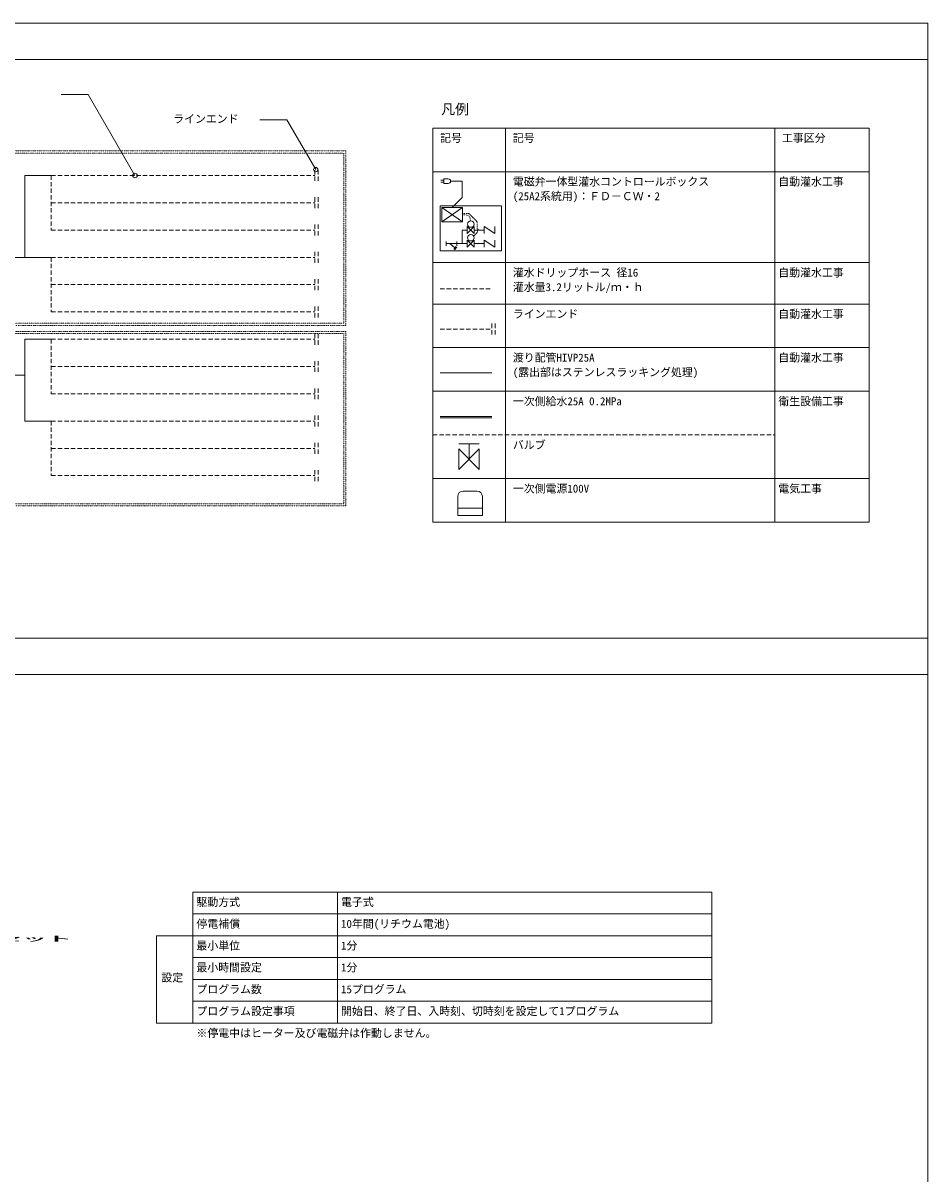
# Model space of a CAD drawing. Units: millimetres, scale not verified. Extents: x -79494 to 6471, y -2774 to 2774.
# Drawn here: x 3983 to 6471, y -390 to 2774 of the extents above; entities that cross this region are included whole.
import ezdxf
from ezdxf.enums import TextEntityAlignment as Align

# ---------------------------------------------------------------- set-up
doc = ezdxf.new("R2010")
doc.units = ezdxf.units.MM
doc.header["$LTSCALE"] = 4
doc.linetypes.add('USER3', pattern=[4.5, 3, -1.5])
doc.linetypes.add('USER4', pattern=[1.27, 0.5, -0.25, 0.01, -0.25, 0.01, -0.25])
for name, color, linetype, lineweight in [('0-1_WAKU', 7, 'Continuous', 18), ('0-3_moji', 7, 'Continuous', 18), ('0-7_KANAMONO', 4, 'Continuous', 18), ('0-8_ZATU', 6, 'Continuous', 18), ('0-9_kansui2', 1, 'Continuous', 18), ('0-B_kansui1', 4, 'Continuous', 18), ('4-0', 7, 'Continuous', 18)]:
    doc.layers.add(name, color=color, linetype=linetype, lineweight=lineweight)
doc.styles.add('ＭＳ ゴシック', font='')
doc.styles.get('ＭＳ ゴシック').set_extended_font_data('MS Gothic')

msp = doc.modelspace()

# ---------------------------------------------------------------- linework, layer by layer
at = {"layer": '0-1_WAKU'}
for p, q in [((-1423.549, 2674), (6470.951, 2674)), ((-1423.549, 1083), (6470.951, 1083)), ((-1423.549, 983), (6470.951, 983)), ((5876.673, 25.446), (5876.673, 385.446))]:
    msp.add_line(p, q, dxfattribs=at)
msp.add_lwpolyline([(-1423.549, -2774), (6470.951, -2774), (6470.951, 2774), (-1423.549, 2774)], close=True, dxfattribs=at)
at = {"layer": '0-3_moji'}
for p, q in [((5109.414, 2485.428), (5109.414, 1401.678)), ((5109.414, 2485.428), (6309.414, 2485.428)), ((5309.414, 2485.428), (5309.414, 1401.678)), ((6049.414, 2485.428), (6049.414, 1401.678)), ((6309.414, 2485.428), (6309.414, 1401.678)), ((5109.414, 2365.428), (6309.414, 2365.428)), ((5109.414, 2115.428), (6309.414, 2115.428)), ((5109.414, 2001.678), (6309.414, 2001.678)), ((5109.414, 1881.678), (6309.414, 1881.678)), ((5109.414, 1761.678), (6309.414, 1761.678)), ((5109.414, 1521.678), (6309.414, 1521.678)), ((5109.414, 1401.678), (6309.414, 1401.678)), ((4449.465, 385.446), (4449.465, 25.446)), ((4449.465, 385.446), (5876.673, 385.446)), ((4847.104, 385.446), (4847.104, 25.446)), ((4449.465, 325.446), (5876.673, 325.446)), ((4349.465, 25.446), (4349.465, 265.446)), ((4349.465, 265.446), (5876.673, 265.446)), ((4449.465, 205.446), (5876.673, 205.446)), ((4449.465, 145.446), (5876.673, 145.446)), ((4449.465, 85.446), (5876.673, 85.446)), ((4349.465, 25.446), (5876.673, 25.446))]:
    msp.add_line(p, q, dxfattribs=at)
at = {"layer": '0-3_moji', "linetype": 'USER3'}
msp.add_line((5109.414, 1641.678), (6049.414, 1641.678), dxfattribs=at)
at = {"layer": '0-3_moji'}
for points in [[(4290.512, 2354.886), (4161.842, 2577.748), (4087.29, 2577.748)], [(4787.498, 2371.092), (4708.447, 2508.014), (4633.895, 2508.014)]]:
    msp.add_lwpolyline(points, dxfattribs=at)
for centre in [(4787.498, 2371.092), (4290.512, 2354.886)]:
    msp.add_circle(centre, 6, dxfattribs=at)
at = {"layer": '0-7_KANAMONO', "linetype": 'USER4'}
for points in [[(3937.902, 2422.471), (4870.494, 2422.471), (4870.494, 1942.726), (3937.902, 1942.726)], [(3943.902, 2416.471), (4864.494, 2416.471), (4864.494, 1948.726), (3943.902, 1948.726)], [(3937.902, 1926.548), (4870.494, 1926.548), (4870.494, 1446.803), (3937.902, 1446.803)], [(3943.902, 1920.548), (4864.494, 1920.548), (4864.494, 1452.803), (3943.902, 1452.803)]]:
    msp.add_lwpolyline(points, close=True, dxfattribs=at)
at = {"layer": '0-8_ZATU'}
for p, q in [((5230.57, 1487.633), (5192.904, 1487.633)), ((5177.904, 1472.633), (5177.904, 1419.966)), ((5245.57, 1419.966), (5245.57, 1472.633)), ((5245.57, 1440.758), (5177.904, 1440.758)), ((5177.904, 1419.966), (5245.57, 1419.966))]:
    msp.add_line(p, q, dxfattribs=at)
for centre, start, end in [((5192.904, 1472.633), 90, 180), ((5230.57, 1472.633), 0, 90)]:
    msp.add_arc(centre, 15, start, end, dxfattribs=at)
at = {"layer": '0-9_kansui2'}
for p, q in [((3987.447, 2354.886), (3987.447, 2129.886)), ((4060.244, 2354.886), (3987.447, 2354.886)), ((5139.545, 2342.054), (5131.392, 2342.054)), ((5139.545, 2345.491), (5152.045, 2345.491)), ((5139.545, 2336.429), (5131.392, 2336.429)), ((5190.014, 2339.241), (5158.295, 2339.241)), ((5190.014, 2339.241), (5190.014, 2294.384)), ((5162.539, 2266.909), (5190.014, 2294.384)), ((5134.414, 2266.909), (5190.664, 2227.534)), ((5190.664, 2266.909), (5134.414, 2227.534)), ((5204.291, 2195.131), (5223.287, 2214.938)), ((5223.287, 2195.131), (5204.291, 2214.938)), ((5204.291, 2195.131), (5204.291, 2214.938)), ((5223.287, 2195.131), (5223.287, 2214.938)), ((5279.856, 2195.131), (5250.456, 2214.938)), ((5250.456, 2195.131), (5250.456, 2214.938)), ((5279.856, 2195.131), (5279.856, 2214.938)), ((5189.692, 2167.534), (5189.692, 2205.034)), ((5204.291, 2205.034), (5189.692, 2205.034)), ((5250.456, 2205.034), (5223.287, 2205.034)), ((5146.063, 2173.721), (5146.063, 2161.348)), ((5146.063, 2167.534), (5175.093, 2167.534)), ((5156.212, 2167.534), (5170.009, 2156.045)), ((5173.242, 2159.379), (5166.776, 2152.711)), ((5175.186, 2157.493), (5168.72, 2150.826)), ((5175.093, 2173.721), (5175.093, 2161.348)), ((5204.291, 2167.534), (5175.093, 2167.534)), ((5204.291, 2157.631), (5223.287, 2177.438)), ((5223.287, 2157.631), (5204.291, 2177.438)), ((5204.291, 2157.631), (5204.291, 2177.438)), ((5223.287, 2157.631), (5223.287, 2177.438)), ((5250.456, 2167.534), (5223.287, 2167.534)), ((5279.856, 2157.631), (5250.456, 2177.438)), ((5250.456, 2157.631), (5250.456, 2177.438)), ((5279.856, 2157.631), (5279.856, 2177.438)), ((4060.244, 2129.886), (3887.447, 2129.886)), ((3987.447, 1904.886), (3987.447, 1679.886)), ((4060.244, 1904.886), (3987.447, 1904.886)), ((3589.985, 1806.249), (3987.447, 1806.249)), ((5129.414, 1812.73), (5271.849, 1812.73)), ((4060.244, 1679.886), (3987.447, 1679.886)), ((5129.414, 1692.73), (5271.849, 1692.73)), ((5129.414, 1688.73), (5271.849, 1688.73)), ((5237.231, 1617.371), (5180.981, 1617.371)), ((5209.106, 1575.184), (5209.106, 1617.371))]:
    msp.add_line(p, q, dxfattribs=at)
at = {"layer": '0-9_kansui2', "linetype": 'USER4'}
msp.add_line((5213.789, 2230.202), (5210.676, 2241.818), dxfattribs=at)
at = {"layer": '0-9_kansui2'}
for points in [[(5152.045, 2332.991), (5139.545, 2332.991), (5139.545, 2345.491), (5152.045, 2345.491)], [(5152.045, 2332.991), (5139.545, 2332.991), (5139.545, 2345.491)]]:
    msp.add_lwpolyline(points, dxfattribs=at)
for points in [[(5298.164, 2271.909), (5298.164, 2148.159), (5129.414, 2148.159), (5129.414, 2271.909)], [(5134.414, 2266.909), (5190.664, 2266.909), (5190.664, 2227.534), (5134.414, 2227.534)], [(5237.231, 1547.059), (5237.231, 1603.309), (5180.981, 1547.059), (5180.981, 1603.309)]]:
    msp.add_lwpolyline(points, close=True, dxfattribs=at)
at = {"layer": '0-9_kansui2', "linetype": 'USER4'}
for points in [[(5231.246, 2208.034), (5231.246, 2227.86), (5208.257, 2250.849), (5190.664, 2250.849)], [(5190.664, 2247.222), (5201.316, 2247.222), (5210.676, 2241.818)], [(5221.482, 2188.26), (5231.246, 2198.024), (5231.246, 2202.034)]]:
    msp.add_lwpolyline(points, dxfattribs=at)
at = {"layer": '0-9_kansui2'}
for centre in [(5213.789, 2221.319), (5213.789, 2183.819)]:
    msp.add_circle(centre, 8.883, dxfattribs=at)
msp.add_arc((5152.045, 2339.241), 6.25, 270, 90, dxfattribs=at)
msp.add_arc((5152.045, 2339.241), 6.25, 270, 90, dxfattribs=at)
at = {"layer": '0-9_kansui2', "linetype": 'USER4'}
msp.add_arc((5231.246, 2205.034), 3, 270, 90, dxfattribs=at)
at = {"layer": '0-B_kansui1', "linetype": 'USER3'}
for p, q in [((4060.244, 2354.886), (4060.244, 2204.886)), ((4060.244, 2354.886), (4785.42, 2354.886)), ((4785.42, 2339.886), (4785.42, 2369.886)), ((4794.42, 2339.886), (4794.42, 2369.886)), ((4060.244, 2279.886), (4785.42, 2279.886)), ((4785.42, 2264.886), (4785.42, 2294.886)), ((4794.42, 2264.886), (4794.42, 2294.886)), ((4785.42, 2189.886), (4785.42, 2219.886)), ((4794.42, 2189.886), (4794.42, 2219.886)), ((4060.244, 2204.886), (4785.42, 2204.886)), ((4060.244, 2129.886), (4785.42, 2129.886)), ((4785.42, 2114.886), (4785.42, 2144.886)), ((4794.42, 2114.886), (4794.42, 2144.886)), ((4785.42, 2039.886), (4785.42, 2069.886)), ((4794.42, 2039.886), (4794.42, 2069.886)), ((4060.244, 2054.886), (4785.42, 2054.886)), ((5129.414, 2043.777), (5271.849, 2043.777)), ((4785.42, 1964.886), (4785.42, 1994.886)), ((4794.42, 1964.886), (4794.42, 1994.886)), ((5129.414, 1932.73), (5271.849, 1932.73)), ((5271.849, 1917.73), (5271.849, 1947.73)), ((5280.849, 1917.73), (5280.849, 1947.73)), ((4060.244, 1904.886), (4785.42, 1904.886)), ((4785.42, 1889.886), (4785.42, 1919.886)), ((4794.42, 1889.886), (4794.42, 1919.886)), ((4785.42, 1814.886), (4785.42, 1844.886)), ((4794.42, 1814.886), (4794.42, 1844.886)), ((4060.244, 1829.886), (4785.42, 1829.886)), ((4785.42, 1739.886), (4785.42, 1769.886)), ((4794.42, 1739.886), (4794.42, 1769.886)), ((4060.244, 1679.886), (4785.42, 1679.886)), ((4785.42, 1664.886), (4785.42, 1694.886)), ((4794.42, 1664.886), (4794.42, 1694.886)), ((4785.42, 1589.886), (4785.42, 1619.886)), ((4794.42, 1589.886), (4794.42, 1619.886)), ((4060.244, 1604.886), (4785.42, 1604.886)), ((4785.42, 1514.886), (4785.42, 1544.886)), ((4794.42, 1514.886), (4794.42, 1544.886))]:
    msp.add_line(p, q, dxfattribs=at)
for points in [[(4060.244, 2129.886), (4060.244, 1979.886), (4785.42, 1979.886)], [(4060.244, 1904.886), (4060.244, 1754.886), (4785.42, 1754.886)], [(4060.244, 1679.886), (4060.244, 1529.886), (4785.42, 1529.886)]]:
    msp.add_lwpolyline(points, dxfattribs=at)

# ---------------------------------------------------------------- texts
at = {"layer": '0-3_moji', "style": 'ＭＳ ゴシック'}
for s, height, p in [('凡例', 28.2, (5132.181, 2514.416)), ('ラインエンド', 21.99, (4395.486, 2493.014)), ('記号', 21.99, (5129.414, 2440.428)), ('記号', 21.99, (5329.414, 2440.428)), ('工事区分', 21.99, (6069.414, 2440.428)), ('電磁弁一体型灌水コントロールボックス', 21.99, (5329.414, 2320.428)), ('自動灌水工事', 21.99, (6059.414, 2320.428)), ('(25A2系統用)：ＦＤ－ＣＷ・2', 21.99, (5329.414, 2280.428)), ('灌水ドリップホース 径16', 21.99, (5329.414, 2070.428)), ('自動灌水工事', 21.99, (6059.414, 2070.428)), ('灌水量3.2リットル/ｍ・ｈ', 21.99, (5329.414, 2030.428)), ('ラインエンド', 21.99, (5329.414, 1956.678)), ('自動灌水工事', 21.99, (6059.414, 1956.678)), ('渡り配管HIVP25A', 21.99, (5329.414, 1836.678)), ('自動灌水工事', 21.99, (6059.414, 1836.678)), ('(露出部はステンレスラッキング処理)', 21.99, (5329.414, 1796.678)), ('一次側給水25A 0.2MPa', 21.99, (5329.414, 1716.678)), ('衛生設備工事', 21.99, (6059.414, 1716.678)), ('バルブ', 21.99, (5329.414, 1596.678)), ('一次側電源100V', 21.99, (5329.414, 1476.678)), ('電気工事', 21.99, (6059.414, 1476.678)), ('駆動方式', 21.99, (4459.465, 340.446)), ('電子式', 21.99, (4857.104, 340.446)), ('停電補償', 21.99, (4459.465, 280.446)), ('10年間(リチウム電池)', 21.99, (4857.104, 280.446)), ('最小単位', 21.99, (4459.465, 220.446)), ('1分', 21.99, (4857.104, 220.446)), ('最小時間設定', 21.99, (4459.465, 160.446)), ('1分', 21.99, (4857.104, 160.446)), ('設定', 21.99, (4363.034, 132.688)), ('プログラム数', 21.99, (4459.465, 100.446)), ('15プログラム', 21.99, (4857.104, 100.446)), ('プログラム設定事項', 21.99, (4459.465, 40.446)), ('開始日、終了日、入時刻、切時刻を設定して1プログラム', 21.99, (4857.104, 40.446)), ('※停電中はヒーター及び電磁弁は作動しません。', 21.99, (4459.465, -19.888))]:
    msp.add_text(s, height=height, dxfattribs=at).set_placement(p, align=Align.BOTTOM_LEFT)
at = {"layer": '4-0', "style": 'ＭＳ ゴシック', "width": 7}
msp.add_text('ﾘｾｯﾄ', height=14.33, dxfattribs=at).set_placement((3844.551, 245.678), align=Align.BOTTOM_LEFT)

doc.saveas('drawing.dxf')
